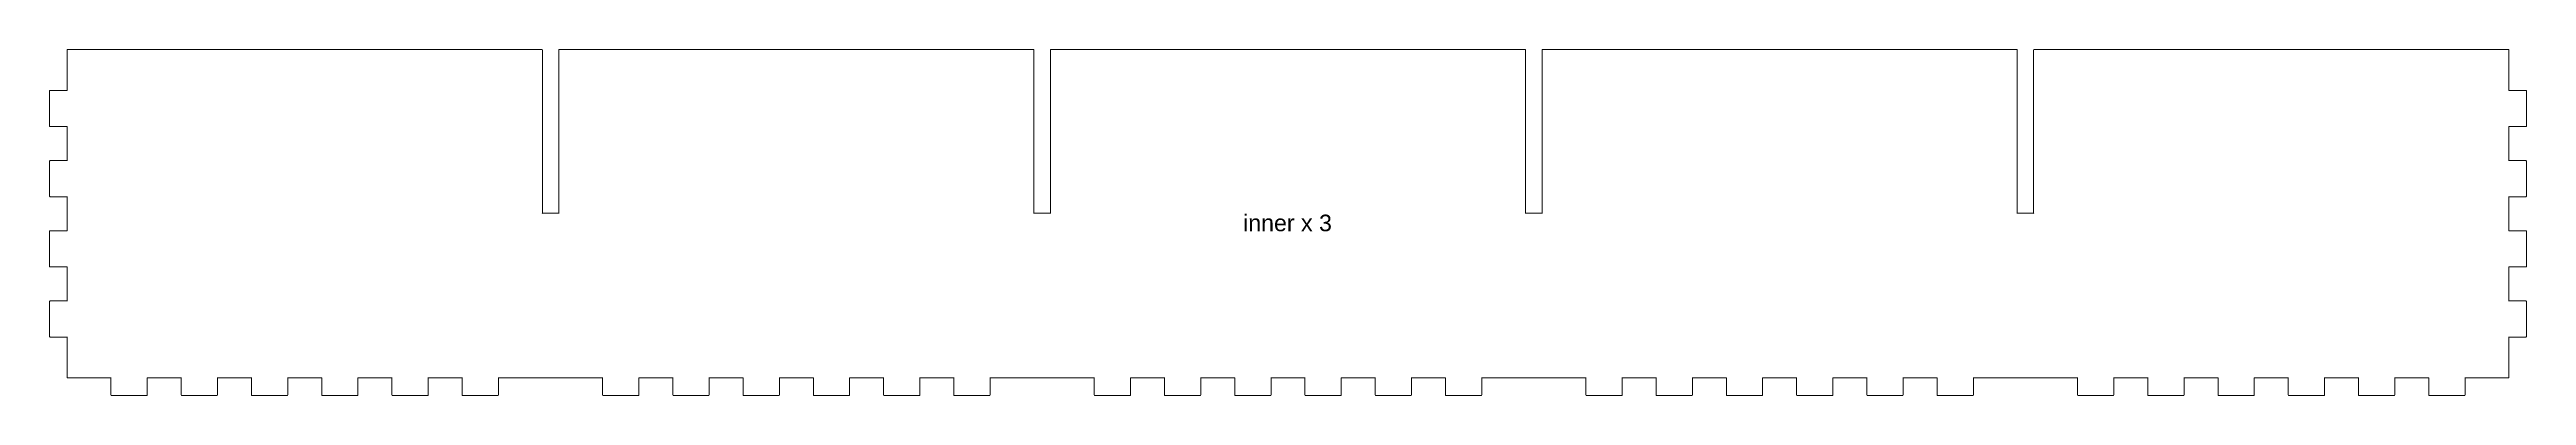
# Model space of a CAD drawing. Header units: millimetres. Extents: x 10 to 734, y 10 to 957.
# Drawn here: x 10 to 433.2, y 589.5 to 648.7 of the extents above; entities that cross this region are included whole.
import ezdxf

# ---------------------------------------------------------------- set-up
doc = ezdxf.new("R2010")
doc.units = ezdxf.units.MM
doc.header["$MEASUREMENT"] = 0
doc.layers.add('Layer 1', color=7, linetype='Continuous', lineweight=0)

# ---------------------------------------------------------------- blocks, each defined once
blk = doc.blocks.new('Block_6')
at = {"layer": 'Layer 1', "color": 18, "lineweight": 20, "true_color": 0x000000}
blk.add_open_spline([(13.1, 592.5), (13.1, 592.5), (20.5, 592.5), (20.5, 592.5), (20.6, 592.5), (20.5, 592.6), (20.5, 592.5), (20.5, 592.5), (20.5, 589.6), (20.5, 589.6), (20.5, 589.54), (20.54, 589.5), (20.6, 589.5), (20.6, 589.5), (26.6, 589.5), (26.6, 589.5), (26.65, 589.5), (26.7, 589.54), (26.7, 589.6), (26.7, 589.6), (26.7, 592.5), (26.7, 592.5), (26.7, 592.6), (26.6, 592.5), (26.7, 592.5), (26.7, 592.5), (32.5, 592.5), (32.5, 592.5), (32.6, 592.5), (32.5, 592.6), (32.5, 592.5), (32.5, 592.5), (32.5, 589.6), (32.5, 589.6), (32.5, 589.54), (32.54, 589.5), (32.6, 589.5), (32.6, 589.5), (38.6, 589.5), (38.6, 589.5), (38.65, 589.5), (38.7, 589.54), (38.7, 589.6), (38.7, 589.6), (38.7, 592.5), (38.7, 592.5), (38.7, 592.6), (38.6, 592.5), (38.7, 592.5), (38.7, 592.5), (44.5, 592.5), (44.5, 592.5), (44.6, 592.5), (44.5, 592.6), (44.5, 592.5), (44.5, 592.5), (44.5, 589.6), (44.5, 589.6), (44.5, 589.54), (44.54, 589.5), (44.6, 589.5), (44.6, 589.5), (50.6, 589.5), (50.6, 589.5), (50.65, 589.5), (50.7, 589.54), (50.7, 589.6), (50.7, 589.6), (50.7, 592.5), (50.7, 592.5), (50.7, 592.6), (50.6, 592.5), (50.7, 592.5), (50.7, 592.5), (56.5, 592.5), (56.5, 592.5), (56.6, 592.5), (56.5, 592.6), (56.5, 592.5), (56.5, 592.5), (56.5, 589.6), (56.5, 589.6), (56.5, 589.54), (56.54, 589.5), (56.6, 589.5), (56.6, 589.5), (62.6, 589.5), (62.6, 589.5), (62.65, 589.5), (62.7, 589.54), (62.7, 589.6), (62.7, 589.6), (62.7, 592.5), (62.7, 592.5), (62.7, 592.6), (62.6, 592.5), (62.7, 592.5), (62.7, 592.5), (68.5, 592.5), (68.5, 592.5), (68.6, 592.5), (68.5, 592.6), (68.5, 592.5), (68.5, 592.5), (68.5, 589.6), (68.5, 589.6), (68.5, 589.54), (68.54, 589.5), (68.6, 589.5), (68.6, 589.5), (74.6, 589.5), (74.6, 589.5), (74.65, 589.5), (74.7, 589.54), (74.7, 589.6), (74.7, 589.6), (74.7, 592.5), (74.7, 592.5), (74.7, 592.6), (74.6, 592.5), (74.7, 592.5), (74.7, 592.5), (80.5, 592.5), (80.5, 592.5), (80.6, 592.5), (80.5, 592.6), (80.5, 592.5), (80.5, 592.5), (80.5, 589.6), (80.5, 589.6), (80.5, 589.54), (80.54, 589.5), (80.6, 589.5), (80.6, 589.5), (86.6, 589.5), (86.6, 589.5), (86.65, 589.5), (86.7, 589.54), (86.7, 589.6), (86.7, 589.6), (86.7, 592.5), (86.7, 592.5), (86.7, 592.6), (86.6, 592.5), (86.7, 592.5), (86.7, 592.5), (94.1, 592.5), (94.1, 592.5), (94.1, 592.5), (97.1, 592.5), (97.1, 592.5), (97.1, 592.5), (104.5, 592.5), (104.5, 592.5), (104.6, 592.5), (104.5, 592.6), (104.5, 592.5), (104.5, 592.5), (104.5, 589.6), (104.5, 589.6), (104.5, 589.54), (104.54, 589.5), (104.6, 589.5), (104.6, 589.5), (110.6, 589.5), (110.6, 589.5), (110.65, 589.5), (110.7, 589.54), (110.7, 589.6), (110.7, 589.6), (110.7, 592.5), (110.7, 592.5), (110.7, 592.6), (110.6, 592.5), (110.7, 592.5), (110.7, 592.5), (116.5, 592.5), (116.5, 592.5), (116.6, 592.5), (116.5, 592.6), (116.5, 592.5), (116.5, 592.5), (116.5, 589.6), (116.5, 589.6), (116.5, 589.54), (116.54, 589.5), (116.6, 589.5), (116.6, 589.5), (122.6, 589.5), (122.6, 589.5), (122.65, 589.5), (122.7, 589.54), (122.7, 589.6), (122.7, 589.6), (122.7, 592.5), (122.7, 592.5), (122.7, 592.6), (122.6, 592.5), (122.7, 592.5), (122.7, 592.5), (128.5, 592.5), (128.5, 592.5), (128.6, 592.5), (128.5, 592.6), (128.5, 592.5), (128.5, 592.5), (128.5, 589.6), (128.5, 589.6), (128.5, 589.54), (128.54, 589.5), (128.6, 589.5), (128.6, 589.5), (134.6, 589.5), (134.6, 589.5), (134.65, 589.5), (134.7, 589.54), (134.7, 589.6), (134.7, 589.6), (134.7, 592.5), (134.7, 592.5), (134.7, 592.6), (134.6, 592.5), (134.7, 592.5), (134.7, 592.5), (140.5, 592.5), (140.5, 592.5), (140.6, 592.5), (140.5, 592.6), (140.5, 592.5), (140.5, 592.5), (140.5, 589.6), (140.5, 589.6), (140.5, 589.54), (140.54, 589.5), (140.6, 589.5), (140.6, 589.5), (146.6, 589.5), (146.6, 589.5), (146.65, 589.5), (146.7, 589.54), (146.7, 589.6), (146.7, 589.6), (146.7, 592.5), (146.7, 592.5), (146.7, 592.6), (146.6, 592.5), (146.7, 592.5), (146.7, 592.5), (152.5, 592.5), (152.5, 592.5), (152.6, 592.5), (152.5, 592.6), (152.5, 592.5), (152.5, 592.5), (152.5, 589.6), (152.5, 589.6), (152.5, 589.54), (152.54, 589.5), (152.6, 589.5), (152.6, 589.5), (158.6, 589.5), (158.6, 589.5), (158.65, 589.5), (158.7, 589.54), (158.7, 589.6), (158.7, 589.6), (158.7, 592.5), (158.7, 592.5), (158.7, 592.6), (158.6, 592.5), (158.7, 592.5), (158.7, 592.5), (164.5, 592.5), (164.5, 592.5), (164.6, 592.5), (164.5, 592.6), (164.5, 592.5), (164.5, 592.5), (164.5, 589.6), (164.5, 589.6), (164.5, 589.54), (164.54, 589.5), (164.6, 589.5), (164.6, 589.5), (170.6, 589.5), (170.6, 589.5), (170.65, 589.5), (170.7, 589.54), (170.7, 589.6), (170.7, 589.6), (170.7, 592.5), (170.7, 592.5), (170.7, 592.6), (170.6, 592.5), (170.7, 592.5), (170.7, 592.5), (178.1, 592.5), (178.1, 592.5), (178.1, 592.5), (181.1, 592.5), (181.1, 592.5), (181.1, 592.5), (188.5, 592.5), (188.5, 592.5), (188.6, 592.5), (188.5, 592.6), (188.5, 592.5), (188.5, 592.5), (188.5, 589.6), (188.5, 589.6), (188.5, 589.54), (188.54, 589.5), (188.6, 589.5), (188.6, 589.5), (194.6, 589.5), (194.6, 589.5), (194.65, 589.5), (194.7, 589.54), (194.7, 589.6), (194.7, 589.6), (194.7, 592.5), (194.7, 592.5), (194.7, 592.6), (194.6, 592.5), (194.7, 592.5), (194.7, 592.5), (200.5, 592.5), (200.5, 592.5), (200.6, 592.5), (200.5, 592.6), (200.5, 592.5), (200.5, 592.5), (200.5, 589.6), (200.5, 589.6), (200.5, 589.54), (200.54, 589.5), (200.6, 589.5), (200.6, 589.5), (206.6, 589.5), (206.6, 589.5), (206.65, 589.5), (206.7, 589.54), (206.7, 589.6), (206.7, 589.6), (206.7, 592.5), (206.7, 592.5), (206.7, 592.6), (206.6, 592.5), (206.7, 592.5), (206.7, 592.5), (212.5, 592.5), (212.5, 592.5), (212.6, 592.5), (212.5, 592.6), (212.5, 592.5), (212.5, 592.5), (212.5, 589.6), (212.5, 589.6), (212.5, 589.54), (212.54, 589.5), (212.6, 589.5), (212.6, 589.5), (218.6, 589.5), (218.6, 589.5), (218.65, 589.5), (218.7, 589.54), (218.7, 589.6), (218.7, 589.6), (218.7, 592.5), (218.7, 592.5), (218.7, 592.6), (218.6, 592.5), (218.7, 592.5), (218.7, 592.5), (224.5, 592.5), (224.5, 592.5), (224.6, 592.5), (224.5, 592.6), (224.5, 592.5), (224.5, 592.5), (224.5, 589.6), (224.5, 589.6), (224.5, 589.54), (224.54, 589.5), (224.6, 589.5), (224.6, 589.5), (230.6, 589.5), (230.6, 589.5), (230.65, 589.5), (230.7, 589.54), (230.7, 589.6), (230.7, 589.6), (230.7, 592.5), (230.7, 592.5), (230.7, 592.6), (230.6, 592.5), (230.7, 592.5), (230.7, 592.5), (236.5, 592.5), (236.5, 592.5), (236.6, 592.5), (236.5, 592.6), (236.5, 592.5), (236.5, 592.5), (236.5, 589.6), (236.5, 589.6), (236.5, 589.54), (236.54, 589.5), (236.6, 589.5), (236.6, 589.5), (242.6, 589.5), (242.6, 589.5), (242.65, 589.5), (242.7, 589.54), (242.7, 589.6), (242.7, 589.6), (242.7, 592.5), (242.7, 592.5), (242.7, 592.6), (242.6, 592.5), (242.7, 592.5), (242.7, 592.5), (248.5, 592.5), (248.5, 592.5), (248.6, 592.5), (248.5, 592.6), (248.5, 592.5), (248.5, 592.5), (248.5, 589.6), (248.5, 589.6), (248.5, 589.54), (248.54, 589.5), (248.6, 589.5), (248.6, 589.5), (254.6, 589.5), (254.6, 589.5), (254.65, 589.5), (254.7, 589.54), (254.7, 589.6), (254.7, 589.6), (254.7, 592.5), (254.7, 592.5), (254.7, 592.6), (254.6, 592.5), (254.7, 592.5), (254.7, 592.5), (262.1, 592.5), (262.1, 592.5), (262.1, 592.5), (265.1, 592.5), (265.1, 592.5), (265.1, 592.5), (272.5, 592.5), (272.5, 592.5), (272.6, 592.5), (272.5, 592.6), (272.5, 592.5), (272.5, 592.5), (272.5, 589.6), (272.5, 589.6), (272.5, 589.54), (272.54, 589.5), (272.6, 589.5), (272.6, 589.5), (278.6, 589.5), (278.6, 589.5), (278.65, 589.5), (278.7, 589.54), (278.7, 589.6), (278.7, 589.6), (278.7, 592.5), (278.7, 592.5), (278.7, 592.6), (278.6, 592.5), (278.7, 592.5), (278.7, 592.5), (284.5, 592.5), (284.5, 592.5), (284.6, 592.5), (284.5, 592.6), (284.5, 592.5), (284.5, 592.5), (284.5, 589.6), (284.5, 589.6), (284.5, 589.54), (284.54, 589.5), (284.6, 589.5), (284.6, 589.5), (290.6, 589.5), (290.6, 589.5), (290.65, 589.5), (290.7, 589.54), (290.7, 589.6), (290.7, 589.6), (290.7, 592.5), (290.7, 592.5), (290.7, 592.6), (290.6, 592.5), (290.7, 592.5), (290.7, 592.5), (296.5, 592.5), (296.5, 592.5), (296.6, 592.5), (296.5, 592.6), (296.5, 592.5), (296.5, 592.5), (296.5, 589.6), (296.5, 589.6), (296.5, 589.54), (296.54, 589.5), (296.6, 589.5), (296.6, 589.5), (302.6, 589.5), (302.6, 589.5), (302.65, 589.5), (302.7, 589.54), (302.7, 589.6), (302.7, 589.6), (302.7, 592.5), (302.7, 592.5), (302.7, 592.6), (302.6, 592.5), (302.7, 592.5), (302.7, 592.5), (308.5, 592.5), (308.5, 592.5), (308.6, 592.5), (308.5, 592.6), (308.5, 592.5), (308.5, 592.5), (308.5, 589.6), (308.5, 589.6), (308.5, 589.54), (308.54, 589.5), (308.6, 589.5), (308.6, 589.5), (314.6, 589.5), (314.6, 589.5), (314.65, 589.5), (314.7, 589.54), (314.7, 589.6), (314.7, 589.6), (314.7, 592.5), (314.7, 592.5), (314.7, 592.6), (314.6, 592.5), (314.7, 592.5), (314.7, 592.5), (320.5, 592.5), (320.5, 592.5), (320.6, 592.5), (320.5, 592.6), (320.5, 592.5), (320.5, 592.5), (320.5, 589.6), (320.5, 589.6), (320.5, 589.54), (320.54, 589.5), (320.6, 589.5), (320.6, 589.5), (326.6, 589.5), (326.6, 589.5), (326.65, 589.5), (326.7, 589.54), (326.7, 589.6), (326.7, 589.6), (326.7, 592.5), (326.7, 592.5), (326.7, 592.6), (326.6, 592.5), (326.7, 592.5), (326.7, 592.5), (332.5, 592.5), (332.5, 592.5), (332.6, 592.5), (332.5, 592.6), (332.5, 592.5), (332.5, 592.5), (332.5, 589.6), (332.5, 589.6), (332.5, 589.54), (332.54, 589.5), (332.6, 589.5), (332.6, 589.5), (338.6, 589.5), (338.6, 589.5), (338.65, 589.5), (338.7, 589.54), (338.7, 589.6), (338.7, 589.6), (338.7, 592.5), (338.7, 592.5), (338.7, 592.6), (338.6, 592.5), (338.7, 592.5), (338.7, 592.5), (346.1, 592.5), (346.1, 592.5), (346.1, 592.5), (349.1, 592.5), (349.1, 592.5), (349.1, 592.5), (356.5, 592.5), (356.5, 592.5), (356.6, 592.5), (356.5, 592.6), (356.5, 592.5), (356.5, 592.5), (356.5, 589.6), (356.5, 589.6), (356.5, 589.54), (356.54, 589.5), (356.6, 589.5), (356.6, 589.5), (362.6, 589.5), (362.6, 589.5), (362.65, 589.5), (362.7, 589.54), (362.7, 589.6), (362.7, 589.6), (362.7, 592.5), (362.7, 592.5), (362.7, 592.6), (362.6, 592.5), (362.7, 592.5), (362.7, 592.5), (368.5, 592.5), (368.5, 592.5), (368.6, 592.5), (368.5, 592.6), (368.5, 592.5), (368.5, 592.5), (368.5, 589.6), (368.5, 589.6), (368.5, 589.54), (368.54, 589.5), (368.6, 589.5), (368.6, 589.5), (374.6, 589.5), (374.6, 589.5), (374.65, 589.5), (374.7, 589.54), (374.7, 589.6), (374.7, 589.6), (374.7, 592.5), (374.7, 592.5), (374.7, 592.6), (374.6, 592.5), (374.7, 592.5), (374.7, 592.5), (380.5, 592.5), (380.5, 592.5), (380.6, 592.5), (380.5, 592.6), (380.5, 592.5), (380.5, 592.5), (380.5, 589.6), (380.5, 589.6), (380.5, 589.54), (380.54, 589.5), (380.6, 589.5), (380.6, 589.5), (386.6, 589.5), (386.6, 589.5), (386.65, 589.5), (386.7, 589.54), (386.7, 589.6), (386.7, 589.6), (386.7, 592.5), (386.7, 592.5), (386.7, 592.6), (386.6, 592.5), (386.7, 592.5), (386.7, 592.5), (392.5, 592.5), (392.5, 592.5), (392.6, 592.5), (392.5, 592.6), (392.5, 592.5), (392.5, 592.5), (392.5, 589.6), (392.5, 589.6), (392.5, 589.54), (392.54, 589.5), (392.6, 589.5), (392.6, 589.5), (398.6, 589.5), (398.6, 589.5), (398.65, 589.5), (398.7, 589.54), (398.7, 589.6), (398.7, 589.6), (398.7, 592.5), (398.7, 592.5), (398.7, 592.6), (398.6, 592.5), (398.7, 592.5), (398.7, 592.5), (404.5, 592.5), (404.5, 592.5), (404.6, 592.5), (404.5, 592.6), (404.5, 592.5), (404.5, 592.5), (404.5, 589.6), (404.5, 589.6), (404.5, 589.54), (404.54, 589.5), (404.6, 589.5), (404.6, 589.5), (410.6, 589.5), (410.6, 589.5), (410.65, 589.5), (410.7, 589.54), (410.7, 589.6), (410.7, 589.6), (410.7, 592.5), (410.7, 592.5), (410.7, 592.6), (410.6, 592.5), (410.7, 592.5), (410.7, 592.5), (416.5, 592.5), (416.5, 592.5), (416.6, 592.5), (416.5, 592.6), (416.5, 592.5), (416.5, 592.5), (416.5, 589.6), (416.5, 589.6), (416.5, 589.54), (416.54, 589.5), (416.6, 589.5), (416.6, 589.5), (422.6, 589.5), (422.6, 589.5), (422.65, 589.5), (422.7, 589.54), (422.7, 589.6), (422.7, 589.6), (422.7, 592.5), (422.7, 592.5), (422.7, 592.6), (422.6, 592.5), (422.7, 592.5), (422.7, 592.5), (430.1, 592.5), (430.1, 592.5), (430.15, 592.5), (430.2, 592.54), (430.2, 592.6), (430.2, 592.6), (430.2, 599.5), (430.2, 599.5), (430.2, 599.6), (430.1, 599.5), (430.2, 599.5), (430.2, 599.5), (433.1, 599.5), (433.1, 599.5), (433.15, 599.5), (433.2, 599.54), (433.2, 599.6), (433.2, 599.6), (433.2, 605.6), (433.2, 605.6), (433.2, 605.65), (433.15, 605.7), (433.1, 605.7), (433.1, 605.7), (430.2, 605.7), (430.2, 605.7), (430.1, 605.7), (430.2, 605.6), (430.2, 605.7), (430.2, 605.7), (430.2, 611.5), (430.2, 611.5), (430.2, 611.6), (430.1, 611.5), (430.2, 611.5), (430.2, 611.5), (433.1, 611.5), (433.1, 611.5), (433.15, 611.5), (433.2, 611.54), (433.2, 611.6), (433.2, 611.6), (433.2, 617.6), (433.2, 617.6), (433.2, 617.65), (433.15, 617.7), (433.1, 617.7), (433.1, 617.7), (430.2, 617.7), (430.2, 617.7), (430.1, 617.7), (430.2, 617.6), (430.2, 617.7), (430.2, 617.7), (430.2, 623.5), (430.2, 623.5), (430.2, 623.6), (430.1, 623.5), (430.2, 623.5), (430.2, 623.5), (433.1, 623.5), (433.1, 623.5), (433.15, 623.5), (433.2, 623.54), (433.2, 623.6), (433.2, 623.6), (433.2, 629.6), (433.2, 629.6), (433.2, 629.65), (433.15, 629.7), (433.1, 629.7), (433.1, 629.7), (430.2, 629.7), (430.2, 629.7), (430.1, 629.7), (430.2, 629.6), (430.2, 629.7), (430.2, 629.7), (430.2, 635.5), (430.2, 635.5), (430.2, 635.6), (430.1, 635.5), (430.2, 635.5), (430.2, 635.5), (433.1, 635.5), (433.1, 635.5), (433.15, 635.5), (433.2, 635.54), (433.2, 635.6), (433.2, 635.6), (433.2, 641.6), (433.2, 641.6), (433.2, 641.65), (433.15, 641.7), (433.1, 641.7), (433.1, 641.7), (430.2, 641.7), (430.2, 641.7), (430.1, 641.7), (430.2, 641.6), (430.2, 641.7), (430.2, 641.7), (430.2, 648.6), (430.2, 648.6), (430.2, 648.65), (430.15, 648.7), (430.1, 648.7), (430.1, 648.7), (349.1, 648.7), (349.1, 648.7), (349.04, 648.7), (349, 648.65), (349, 648.6), (349, 648.6), (349, 620.7), (349, 620.7), (349, 620.6), (349.1, 620.7), (349, 620.7), (349, 620.7), (346.2, 620.7), (346.2, 620.7), (346.1, 620.7), (346.2, 620.6), (346.2, 620.7), (346.2, 620.7), (346.2, 648.6), (346.2, 648.6), (346.2, 648.65), (346.15, 648.7), (346.1, 648.7), (346.1, 648.7), (265.1, 648.7), (265.1, 648.7), (265.04, 648.7), (265, 648.65), (265, 648.6), (265, 648.6), (265, 620.7), (265, 620.7), (265, 620.6), (265.1, 620.7), (265, 620.7), (265, 620.7), (262.2, 620.7), (262.2, 620.7), (262.1, 620.7), (262.2, 620.6), (262.2, 620.7), (262.2, 620.7), (262.2, 648.6), (262.2, 648.6), (262.2, 648.65), (262.15, 648.7), (262.1, 648.7), (262.1, 648.7), (181.1, 648.7), (181.1, 648.7), (181.04, 648.7), (181, 648.65), (181, 648.6), (181, 648.6), (181, 620.7), (181, 620.7), (181, 620.6), (181.1, 620.7), (181, 620.7), (181, 620.7), (178.2, 620.7), (178.2, 620.7), (178.1, 620.7), (178.2, 620.6), (178.2, 620.7), (178.2, 620.7), (178.2, 648.6), (178.2, 648.6), (178.2, 648.65), (178.15, 648.7), (178.1, 648.7), (178.1, 648.7), (97.1, 648.7), (97.1, 648.7), (97.04, 648.7), (97, 648.65), (97, 648.6), (97, 648.6), (97, 620.7), (97, 620.7), (97, 620.6), (97.1, 620.7), (97, 620.7), (97, 620.7), (94.2, 620.7), (94.2, 620.7), (94.1, 620.7), (94.2, 620.6), (94.2, 620.7), (94.2, 620.7), (94.2, 648.6), (94.2, 648.6), (94.2, 648.65), (94.15, 648.7), (94.1, 648.7), (94.1, 648.7), (13.1, 648.7), (13.1, 648.7), (13.04, 648.7), (13, 648.65), (13, 648.6), (13, 648.6), (13, 641.7), (13, 641.7), (13, 641.6), (13.1, 641.7), (13, 641.7), (13, 641.7), (10.1, 641.7), (10.1, 641.7), (10.04, 641.7), (10, 641.65), (10, 641.6), (10, 641.6), (10, 635.6), (10, 635.6), (10, 635.54), (10.04, 635.5), (10.1, 635.5), (10.1, 635.5), (13, 635.5), (13, 635.5), (13.1, 635.5), (13, 635.6), (13, 635.5), (13, 635.5), (13, 629.7), (13, 629.7), (13, 629.6), (13.1, 629.7), (13, 629.7), (13, 629.7), (10.1, 629.7), (10.1, 629.7), (10.04, 629.7), (10, 629.65), (10, 629.6), (10, 629.6), (10, 623.6), (10, 623.6), (10, 623.54), (10.04, 623.5), (10.1, 623.5), (10.1, 623.5), (13, 623.5), (13, 623.5), (13.1, 623.5), (13, 623.6), (13, 623.5), (13, 623.5), (13, 617.7), (13, 617.7), (13, 617.6), (13.1, 617.7), (13, 617.7), (13, 617.7), (10.1, 617.7), (10.1, 617.7), (10.04, 617.7), (10, 617.65), (10, 617.6), (10, 617.6), (10, 611.6), (10, 611.6), (10, 611.54), (10.04, 611.5), (10.1, 611.5), (10.1, 611.5), (13, 611.5), (13, 611.5), (13.1, 611.5), (13, 611.6), (13, 611.5), (13, 611.5), (13, 605.7), (13, 605.7), (13, 605.6), (13.1, 605.7), (13, 605.7), (13, 605.7), (10.1, 605.7), (10.1, 605.7), (10.04, 605.7), (10, 605.65), (10, 605.6), (10, 605.6), (10, 599.6), (10, 599.6), (10, 599.54), (10.04, 599.5), (10.1, 599.5), (10.1, 599.5), (13, 599.5), (13, 599.5), (13.1, 599.5), (13, 599.6), (13, 599.5), (13, 599.5), (13, 592.6), (13, 592.6), (13, 592.54), (13.04, 592.5), (13.1, 592.5)], degree=3, knots=[0, 0, 0, 0, 1, 1, 1, 2, 2, 2, 3, 3, 3, 4, 4, 4, 5, 5, 5, 6, 6, 6, 7, 7, 7, 8, 8, 8, 9, 9, 9, 10, 10, 10, 11, 11, 11, 12, 12, 12, 13, 13, 13, 14, 14, 14, 15, 15, 15, 16, 16, 16, 17, 17, 17, 18, 18, 18, 19, 19, 19, 20, 20, 20, 21, 21, 21, 22, 22, 22, 23, 23, 23, 24, 24, 24, 25, 25, 25, 26, 26, 26, 27, 27, 27, 28, 28, 28, 29, 29, 29, 30, 30, 30, 31, 31, 31, 32, 32, 32, 33, 33, 33, 34, 34, 34, 35, 35, 35, 36, 36, 36, 37, 37, 37, 38, 38, 38, 39, 39, 39, 40, 40, 40, 41, 41, 41, 42, 42, 42, 43, 43, 43, 44, 44, 44, 45, 45, 45, 46, 46, 46, 47, 47, 47, 48, 48, 48, 49, 49, 49, 50, 50, 50, 51, 51, 51, 52, 52, 52, 53, 53, 53, 54, 54, 54, 55, 55, 55, 56, 56, 56, 57, 57, 57, 58, 58, 58, 59, 59, 59, 60, 60, 60, 61, 61, 61, 62, 62, 62, 63, 63, 63, 64, 64, 64, 65, 65, 65, 66, 66, 66, 67, 67, 67, 68, 68, 68, 69, 69, 69, 70, 70, 70, 71, 71, 71, 72, 72, 72, 73, 73, 73, 74, 74, 74, 75, 75, 75, 76, 76, 76, 77, 77, 77, 78, 78, 78, 79, 79, 79, 80, 80, 80, 81, 81, 81, 82, 82, 82, 83, 83, 83, 84, 84, 84, 85, 85, 85, 86, 86, 86, 87, 87, 87, 88, 88, 88, 89, 89, 89, 90, 90, 90, 91, 91, 91, 92, 92, 92, 93, 93, 93, 94, 94, 94, 95, 95, 95, 96, 96, 96, 97, 97, 97, 98, 98, 98, 99, 99, 99, 100, 100, 100, 101, 101, 101, 102, 102, 102, 103, 103, 103, 104, 104, 104, 105, 105, 105, 106, 106, 106, 107, 107, 107, 108, 108, 108, 109, 109, 109, 110, 110, 110, 111, 111, 111, 112, 112, 112, 113, 113, 113, 114, 114, 114, 115, 115, 115, 116, 116, 116, 117, 117, 117, 118, 118, 118, 119, 119, 119, 120, 120, 120, 121, 121, 121, 122, 122, 122, 123, 123, 123, 124, 124, 124, 125, 125, 125, 126, 126, 126, 127, 127, 127, 128, 128, 128, 129, 129, 129, 130, 130, 130, 131, 131, 131, 132, 132, 132, 133, 133, 133, 134, 134, 134, 135, 135, 135, 136, 136, 136, 137, 137, 137, 138, 138, 138, 139, 139, 139, 140, 140, 140, 141, 141, 141, 142, 142, 142, 143, 143, 143, 144, 144, 144, 145, 145, 145, 146, 146, 146, 147, 147, 147, 148, 148, 148, 149, 149, 149, 150, 150, 150, 151, 151, 151, 152, 152, 152, 153, 153, 153, 154, 154, 154, 155, 155, 155, 156, 156, 156, 157, 157, 157, 158, 158, 158, 159, 159, 159, 160, 160, 160, 161, 161, 161, 162, 162, 162, 163, 163, 163, 164, 164, 164, 165, 165, 165, 166, 166, 166, 167, 167, 167, 168, 168, 168, 169, 169, 169, 170, 170, 170, 171, 171, 171, 172, 172, 172, 173, 173, 173, 174, 174, 174, 175, 175, 175, 176, 176, 176, 177, 177, 177, 178, 178, 178, 179, 179, 179, 180, 180, 180, 181, 181, 181, 182, 182, 182, 183, 183, 183, 184, 184, 184, 185, 185, 185, 186, 186, 186, 187, 187, 187, 188, 188, 188, 189, 189, 189, 190, 190, 190, 191, 191, 191, 192, 192, 192, 193, 193, 193, 194, 194, 194, 195, 195, 195, 196, 196, 196, 197, 197, 197, 198, 198, 198, 199, 199, 199, 200, 200, 200, 201, 201, 201, 202, 202, 202, 203, 203, 203, 204, 204, 204, 205, 205, 205, 206, 206, 206, 207, 207, 207, 208, 208, 208, 209, 209, 209, 210, 210, 210, 211, 211, 211, 212, 212, 212, 213, 213, 213, 214, 214, 214, 215, 215, 215, 216, 216, 216, 217, 217, 217, 218, 218, 218, 219, 219, 219, 220, 220, 220, 221, 221, 221, 222, 222, 222, 223, 223, 223, 224, 224, 224, 225, 225, 225, 226, 226, 226, 227, 227, 227, 228, 228, 228, 229, 229, 229, 230, 230, 230, 231, 231, 231, 232, 232, 232, 233, 233, 233, 234, 234, 234, 235, 235, 235, 236, 236, 236, 237, 237, 237, 238, 238, 238, 239, 239, 239, 240, 240, 240, 241, 241, 241, 242, 242, 242, 243, 243, 243, 244, 244, 244, 245, 245, 245, 246, 246, 246, 247, 247, 247, 248, 248, 248, 249, 249, 249, 250, 250, 250, 251, 251, 251, 252, 252, 252, 253, 253, 253, 254, 254, 254, 255, 255, 255, 256, 256, 256, 257, 257, 257, 258, 258, 258, 259, 259, 259, 260, 260, 260, 261, 261, 261, 262, 262, 262, 263, 263, 263, 264, 264, 264, 265, 265, 265, 266, 266, 266, 267, 267, 267, 268, 268, 268, 269, 269, 269, 270, 270, 270, 271, 271, 271, 272, 272, 272, 273, 273, 273, 274, 274, 274, 275, 275, 275, 276, 276, 276, 277, 277, 277, 278, 278, 278, 279, 279, 279, 280, 280, 280, 281, 281, 281, 282, 282, 282, 283, 283, 283, 284, 284, 284, 285, 285, 285, 286, 286, 286, 287, 287, 287, 288, 288, 288, 289, 289, 289, 290, 290, 290, 291, 291, 291, 292, 292, 292, 293, 293, 293, 294, 294, 294, 295, 295, 295, 296, 296, 296, 297, 297, 297, 298, 298, 298, 299, 299, 299, 300, 300, 300, 301, 301, 301, 302, 302, 302, 303, 303, 303, 304, 304, 304, 305, 305, 305, 306, 306, 306, 307, 307, 307, 308, 308, 308, 309, 309, 309, 310, 310, 310, 311, 311, 311, 312, 312, 312, 313, 313, 313, 314, 314, 314, 315, 315, 315, 316, 316, 316, 317, 317, 317, 318, 318, 318, 319, 319, 319, 320, 320, 320, 321, 321, 321, 322, 322, 322, 323, 323, 323, 324, 324, 324, 325, 325, 325, 326, 326, 326, 327, 327, 327, 328, 328, 328, 329, 329, 329, 330, 330, 330, 331, 331, 331, 332, 332, 332, 333, 333, 333, 334, 334, 334, 335, 335, 335, 336, 336, 336, 337, 337, 337, 338, 338, 338, 339, 339, 339, 340, 340, 340, 341, 341, 341, 342, 342, 342, 343, 343, 343, 344, 344, 344, 345, 345, 345, 346, 346, 346, 347, 347, 347, 348, 348, 348, 349, 349, 349, 350, 350, 350, 351, 351, 351, 352, 352, 352, 352], dxfattribs=at)
at = {"layer": 'Layer 1', "insert": (213.93, 617.57), "char_height": 0.2, "attachment_point": 7}
blk.add_mtext('\\C1;\\c255;\\FArial|b0|i0|c1;\\H2.832000;\\W1.000000;inner x 3', dxfattribs=at)

msp = doc.modelspace()

# ---------------------------------------------------------------- block references
at = {"layer": 'Layer 1'}
msp.add_blockref('Block_6', (0, 0), dxfattribs=at)

doc.saveas('drawing.dxf')
